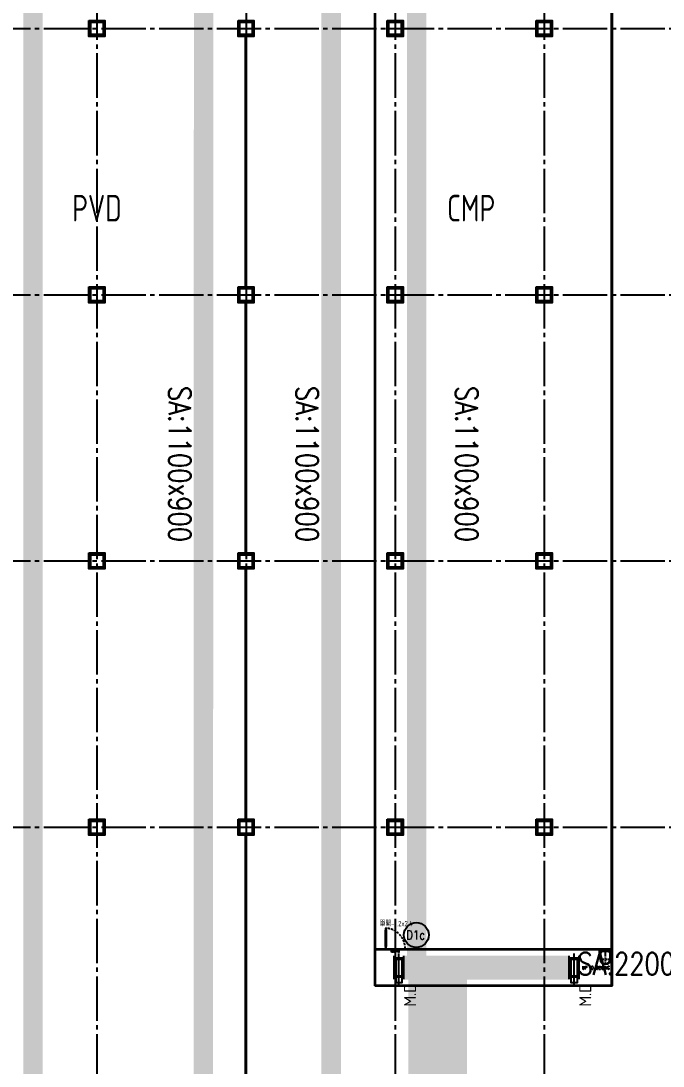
# Model space of a CAD drawing. Extents: x -960 to 27370, y -3283 to 11880.
# Drawn here: x 3052 to 6670, y 1654 to 7542 of the extents above; entities that cross this region are included whole.
import ezdxf
from ezdxf.enums import TextEntityAlignment as Align

# ---------------------------------------------------------------- set-up
doc = ezdxf.new("R2010")
doc.units = 0
doc.header["$LTSCALE"] = 100
for name, pattern in [('188K-SM-03-F10-ARCH-PA-Y2257103$0$18P6-SM-03-C40-ARCH-PA-Y2211058$0$DASHED', [19.05, 12.7, -6.35]), ('188K-SM-03-F10-ARCH-PA-Y2257103$0$AP5A-SM-03-F20-ARCH-PA-Y2230801+Y2230803$0$ALL-PA-TXT-Y2221201$0$DASHED', [19.05, 12.7, -6.35]), ('X-S-FAB-L10$0$COL-CEN-LIN', [3.25, 2.5, -0.25, 0.25, -0.25])]:
    doc.linetypes.add(name, pattern=pattern)
for name, color, linetype in [('0-xref', 8, 'Continuous'), ('188K-SM-03-F10-ARCH-PA-Y2257103$0$K-0-Door-TXT', 53, 'Continuous'), ('188K-SM-03-F10-ARCH-PA-Y2257103$0$K-0-TXT-高度', 1, 'Continuous'), ('188K-SM-03-F10-ARCH-PA-Y2257103$0$K-Door', 4, 'Continuous'), ('188K-SM-03-F10-ARCH-PA-Y2257103$0$K-P-LAD-420', 5, 'Continuous'), ('188K-SM-03-F10-ARCH-PA-Y2257103$0$K-P1S-4.2-單抗', 3, 'Continuous'), ('188K-SM-03-F10-ARCH-PA-Y2257103$0$K-P2D-4.2-雙抗', 30, 'Continuous'), ('188K-SM-03-F10-ARCH-PA-Y2257103$0$K-TXT', 7, 'Continuous'), ('188K-SM-07-F15-HVAC-MA DUCT-Y2257103$0$0-MAU-SA', 5, 'Continuous'), ('188K-SM-07-F15-HVAC-MA DUCT-Y2257103$0$01-電力-CSA', 1, 'Continuous'), ('188K-SM-07-F15-HVAC-MA DUCT-Y2257103$0$H-dp-md', 3, 'Continuous'), ('X-S-FAB-L10$0$0-DIM-TXT', 8, 'Continuous'), ('X-S-FAB-L10$0$BLOCK', 8, 'Continuous'), ('X-S-FAB-L10$0$CCL', 8, 'X-S-FAB-L10$0$COL-CEN-LIN'), ('X-S-FAB-L10$0$COL-S', 8, 'Continuous')]:
    doc.layers.add(name, color=color, linetype=linetype)
doc.styles.add('188K-SM-03-F10-ARCH-PA-Y2257103$0$18P2-XFDP10$0$AA-TXT', font='simplex.shx', dxfattribs={"width": 0.8, "bigfont": 'chineset.shx'})
doc.styles.add('188K-SM-03-F10-ARCH-PA-Y2257103$0$AA-TXT', font='isocp.shx', dxfattribs={"width": 0.8, "bigfont": 'chineset.shx'})
doc.styles.add('188K-SM-03-F10-ARCH-PA-Y2257103$0$AP5A-SM-03-F20-ARCH-PA-Y2230801+Y2230803$0$ALL-PA-TXT-Y2221201$0$Standard', font='txt.shx', dxfattribs={"bigfont": 'chineset.shx'})
doc.styles.add('188K-SM-03-F10-ARCH-PA-Y2257103$0$Standard', font='txt.shx', dxfattribs={"bigfont": 'chineset.shx'})
doc.styles.add('188K-SM-07-F15-HVAC-MA DUCT-Y2257103$0$00-AEX$0$HKEC', font='romans.shx', dxfattribs={"bigfont": 'china.shx'})
doc.styles.add('188K-SM-07-F15-HVAC-MA DUCT-Y2257103$0$aa-txt', font='isocp.shx', dxfattribs={"bigfont": 'chineset.shx'})
doc.styles.add('X-S-FAB-L10$0$CHINA', font='simplex.shx', dxfattribs={"width": 0.75, "bigfont": 'chineset.shx'})
doc.styles.add('X-S-FAB-L10$0$Standard', font='', dxfattribs={"width": 0.8})
doc.styles.add('X-S-FAB-L10$0$TG_NOTE_TEXT', font='simplex.shx', dxfattribs={"width": 0.75, "bigfont": 'chineset.shx'})
doc.styles.get('X-S-FAB-L10$0$Standard').set_extended_font_data('Microsoft JhengHei')

# ---------------------------------------------------------------- blocks, each defined once
blk = doc.blocks.new('X-S-FAB-L10$0$FAB2-L05')
at = {"layer": 'X-S-FAB-L10$0$CCL'}
for p, q in [((-22680, 11005), (-22680, 0)), ((-21840, 11005), (-21840, 0)), ((-21000, 11005), (-21000, 0)), ((-20160, 11005), (-20160, 0)), ((-26880, 8220), (1210, 8220)), ((-26880, 6720), (1210, 6720)), ((-26880, 5220), (1210, 5220)), ((-26880, 3720), (1210, 3720))]:
    blk.add_line(p, q, dxfattribs=at)
at = {"layer": 'X-S-FAB-L10$0$COL-S'}
for points in [[(-22715, 8255), (-22645, 8255), (-22645, 8185), (-22715, 8185)], [(-21875, 8255), (-21805, 8255), (-21805, 8185), (-21875, 8185)], [(-21035, 8255), (-20965, 8255), (-20965, 8185), (-21035, 8185)], [(-20195, 8255), (-20125, 8255), (-20125, 8185), (-20195, 8185)], [(-22715, 6755), (-22645, 6755), (-22645, 6685), (-22715, 6685)], [(-21875, 6755), (-21805, 6755), (-21805, 6685), (-21875, 6685)], [(-21035, 6755), (-20965, 6755), (-20965, 6685), (-21035, 6685)], [(-20195, 6755), (-20125, 6755), (-20125, 6685), (-20195, 6685)], [(-22715, 5255), (-22645, 5255), (-22645, 5185), (-22715, 5185)], [(-21875, 5255), (-21805, 5255), (-21805, 5185), (-21875, 5185)], [(-21035, 5255), (-20965, 5255), (-20965, 5185), (-21035, 5185)], [(-20195, 5255), (-20125, 5255), (-20125, 5185), (-20195, 5185)], [(-22715, 3755), (-22645, 3755), (-22645, 3685), (-22715, 3685)], [(-21875, 3755), (-21805, 3755), (-21805, 3685), (-21875, 3685)], [(-21035, 3755), (-20965, 3755), (-20965, 3685), (-21035, 3685)], [(-20195, 3755), (-20125, 3755), (-20125, 3685), (-20195, 3685)]]:
    blk.add_lwpolyline(points, close=True, dxfattribs=at)
blk = doc.blocks.new('X-S-FAB-L10')
at = {"layer": 'X-S-FAB-L10$0$COL-S'}
for p, q in [((3445, 7535), (3515, 7535)), ((3445, 7465), (3445, 7535)), ((3515, 7535), (3515, 7465)), ((4285, 7535), (4355, 7535)), ((4285, 7465), (4285, 7535)), ((4355, 7535), (4355, 7465)), ((5125, 7535), (5195, 7535)), ((5125, 7465), (5125, 7535)), ((5195, 7535), (5195, 7465)), ((5965, 7535), (6035, 7535)), ((5965, 7465), (5965, 7535)), ((6035, 7535), (6035, 7465)), ((3515, 7465), (3445, 7465)), ((4355, 7465), (4285, 7465)), ((5195, 7465), (5125, 7465)), ((6035, 7465), (5965, 7465)), ((3445, 6035), (3515, 6035)), ((3445, 5965), (3445, 6035)), ((3515, 6035), (3515, 5965)), ((4285, 6035), (4355, 6035)), ((4285, 5965), (4285, 6035)), ((4355, 6035), (4355, 5965)), ((5125, 6035), (5195, 6035)), ((5125, 5965), (5125, 6035)), ((5195, 6035), (5195, 5965)), ((5965, 6035), (6035, 6035)), ((5965, 5965), (5965, 6035)), ((6035, 6035), (6035, 5965)), ((3515, 5965), (3445, 5965)), ((4355, 5965), (4285, 5965)), ((5195, 5965), (5125, 5965)), ((6035, 5965), (5965, 5965)), ((3445, 4535), (3515, 4535)), ((3445, 4465), (3445, 4535)), ((3515, 4535), (3515, 4465)), ((4285, 4535), (4355, 4535)), ((4285, 4465), (4285, 4535)), ((4355, 4535), (4355, 4465)), ((5125, 4535), (5195, 4535)), ((5125, 4465), (5125, 4535)), ((5195, 4535), (5195, 4465)), ((5965, 4535), (6035, 4535)), ((5965, 4465), (5965, 4535)), ((6035, 4535), (6035, 4465)), ((3515, 4465), (3445, 4465)), ((4355, 4465), (4285, 4465)), ((5195, 4465), (5125, 4465)), ((6035, 4465), (5965, 4465)), ((3445, 3035), (3515, 3035)), ((3445, 2965), (3445, 3035)), ((3515, 3035), (3515, 2965)), ((4285, 3035), (4355, 3035)), ((4285, 2965), (4285, 3035)), ((4355, 3035), (4355, 2965)), ((5125, 3035), (5195, 3035)), ((5125, 2965), (5125, 3035)), ((5195, 3035), (5195, 2965)), ((5965, 3035), (6035, 3035)), ((5965, 2965), (5965, 3035)), ((6035, 3035), (6035, 2965)), ((3515, 2965), (3445, 2965)), ((4355, 2965), (4285, 2965)), ((5195, 2965), (5125, 2965)), ((6035, 2965), (5965, 2965))]:
    blk.add_line(p, q, dxfattribs=at)
at = {"layer": 'X-S-FAB-L10$0$BLOCK'}
blk.add_blockref('X-S-FAB-L10$0$FAB2-L05', (26160, -720), dxfattribs=at)
at = {"style": 'X-S-FAB-L10$0$TG_NOTE_TEXT', "width": 0.5, "flags": 1}
for p in [(7463.301, 9020), (18268.251, 8649), (11197.77, 4800.167), (16485.801, 4800.167), (25420.27, 2635), (13360, 320.001, 0), (7463.301, -33.333)]:
    blk.add_attdef('WH', text='', height=20, dxfattribs=at).set_placement(p, align=Align.BOTTOM_LEFT)
at = {"width": 0.5}
for style, p in [('X-S-FAB-L10$0$TG_NOTE_TEXT', (7585, 9020)), ('X-S-FAB-L10$0$TG_NOTE_TEXT', (18389.95, 8649)), ('X-S-FAB-L10$0$TG_NOTE_TEXT', (11117.5, 4813.5)), ('X-S-FAB-L10$0$TG_NOTE_TEXT', (16607.5, 4813.5)), ('X-S-FAB-L10$0$TG_NOTE_TEXT', (25350, 2635)), ('X-S-FAB-L10$0$Standard', (13129.375, 325.001, 0)), ('X-S-FAB-L10$0$TG_NOTE_TEXT', (7585, -20))]:
    blk.add_attdef('DESC', text='', height=10, dxfattribs=dict(at, style=style)).set_placement(p, align=Align.BOTTOM_LEFT)
for tag, style, p in [('TYPE', 'X-S-FAB-L10$0$TG_NOTE_TEXT', (7619.286, 9020)), ('NO', 'X-S-FAB-L10$0$TG_NOTE_TEXT', (7650.095, 9020)), ('TYPE', 'X-S-FAB-L10$0$TG_NOTE_TEXT', (18424.236, 8649)), ('NO', 'X-S-FAB-L10$0$TG_NOTE_TEXT', (18455.045, 8649)), ('NO', 'X-S-FAB-L10$0$TG_NOTE_TEXT', (11088.595, 4813.5)), ('TYPE', 'X-S-FAB-L10$0$TG_NOTE_TEXT', (11151.786, 4813.5)), ('TYPE', 'X-S-FAB-L10$0$TG_NOTE_TEXT', (16641.786, 4813.5)), ('NO', 'X-S-FAB-L10$0$TG_NOTE_TEXT', (16672.595, 4813.5)), ('NO', 'X-S-FAB-L10$0$TG_NOTE_TEXT', (25313, 2635)), ('TYPE', 'X-S-FAB-L10$0$TG_NOTE_TEXT', (25350, 2635)), ('NO', 'X-S-FAB-L10$0$Standard', (13100, 320.001, 0)), ('TYPE', 'X-S-FAB-L10$0$Standard', (13129.375, 320.001, 0)), ('TYPE', 'X-S-FAB-L10$0$TG_NOTE_TEXT', (7619.286, -20)), ('NO', 'X-S-FAB-L10$0$TG_NOTE_TEXT', (7650.095, -20))]:
    blk.add_attdef(tag, text='', height=10, dxfattribs=dict(at, style=style)).set_placement(p, align=Align.BOTTOM_RIGHT)
at = {"style": 'X-S-FAB-L10$0$TG_NOTE_TEXT', "width": 0.5, "flags": 1}
for rotation, p in [(180, (43, 7480)), (180, (943, 7480)), (90, (24310, 3717.77)), (270, (17080, 1711.699))]:
    blk.add_attdef('WH', text='', height=20, rotation=rotation, dxfattribs=at).set_placement(p, align=Align.BOTTOM_LEFT)
at = {"width": 0.5}
for rotation, style, p in [(180, 'X-S-FAB-L10$0$Standard', (317.625, 7480)), (180, 'X-S-FAB-L10$0$Standard', (1217.625, 7480)), (90, 'X-S-FAB-L10$0$TG_NOTE_TEXT', (24310, 3647.5)), (270, 'X-S-FAB-L10$0$TG_NOTE_TEXT', (17080, 1605))]:
    blk.add_attdef('DESC', text='', height=10, rotation=rotation, dxfattribs=dict(at, style=style)).set_placement(p, align=Align.BOTTOM_LEFT)
for tag, rotation, style, p in [('TYPE', 180, 'X-S-FAB-L10$0$Standard', (317.625, 7480)), ('NO', 180, 'X-S-FAB-L10$0$Standard', (347, 7480)), ('TYPE', 180, 'X-S-FAB-L10$0$Standard', (1217.625, 7480)), ('NO', 180, 'X-S-FAB-L10$0$Standard', (1247, 7480)), ('TYPE', 90, 'X-S-FAB-L10$0$TG_NOTE_TEXT', (24310, 3647.5)), ('NO', 90, 'X-S-FAB-L10$0$TG_NOTE_TEXT', (24310, 3610.5)), ('TYPE', 270, 'X-S-FAB-L10$0$TG_NOTE_TEXT', (17080, 1605)), ('NO', 270, 'X-S-FAB-L10$0$TG_NOTE_TEXT', (17080, 1573))]:
    blk.add_attdef(tag, text='', height=10, rotation=rotation, dxfattribs=dict(at, style=style)).set_placement(p, align=Align.BOTTOM_RIGHT)
at = {"layer": 'X-S-FAB-L10$0$0-DIM-TXT', "style": 'X-S-FAB-L10$0$CHINA', "width": 0.75}
for p in [(667.414, 7855.1, -2689.4), (22627.353, 6728.814), (25644.722, 6728.814), (24778.787, 5569.051), (1118.252, 4980), (417.801, 4594.623), (22927.43, 4330.122), (23874.84, 4355), (23749.869, 3901.367), (417.801, 3765.236), (1118.252, 3730), (417.801, 3115.79), (536.882, 2227.832), (16908.994, 1782.652), (888.445, 880.466), (16977.43, 750), (18878.841, 750), (25641.221, 553.233), (21364.03, 526.894)]:
    blk.add_attdef('HIG', text='', height=80, dxfattribs=at).set_placement(p, align=Align.MIDDLE_LEFT)
blk = doc.blocks.new('188K-SM-03-F10-ARCH-PA-Y2257103$0$單開庫板門-1200x2400)圓型拉環鎖+輔助鎖)')
at = {"ltscale": 0.1}
for p, q in [((26008.6, -11403.6), (26004.5, -11403.6)), ((26004.5, -11403.6), (26004.5, -11414.1)), ((26004.5, -11414.1), (26004.5, -11415.3)), ((26004.5, -11414.1), (26008.6, -11414.1)), ((26004.5, -11415.4), (26004.6, -11415.5)), ((26008.6, -11414), (26004.6, -11414)), ((26004.6, -11414.3), (26004.6, -11414.2)), ((26004.6, -11415.3), (26004.6, -11414.5)), ((26004.7, -11414.1), (26006.5, -11414.1)), ((26005.1, -11414.4), (26004.7, -11414.4)), ((26004.7, -11414.5), (26005.1, -11414.5)), ((26004.7, -11414.5), (26004.7, -11506)), ((26004.7, -11506), (26004.7, -11414.5)), ((26004.7, -11414.5), (26004.7, -11414.5)), ((26004.7, -11415.4), (26004.7, -11415.3)), ((26005.2, -11414.4), (26005.2, -11414.4)), ((26006.5, -11414.1), (26006.6, -11414.1)), ((26006.6, -11414.1), (26006.6, -11414.1)), ((26006.6, -11414.1), (26008.4, -11414.1)), ((26008.4, -11414.4), (26008, -11414.4)), ((26008, -11414.4), (26008, -11414.4)), ((26008, -11414.5), (26008.4, -11414.5)), ((26008.4, -11506), (26008.4, -11414.5)), ((26008.4, -11414.5), (26008.4, -11414.5)), ((26008.4, -11414.5), (26008.4, -11506)), ((26008.4, -11415.3), (26008.4, -11415.4)), ((26008.5, -11414.2), (26008.5, -11414.3)), ((26008.5, -11414.5), (26008.5, -11415.3)), ((26008.5, -11415.5), (26008.6, -11415.4)), ((26008.6, -11414.1), (26008.6, -11403.6)), ((26008.6, -11415.3), (26008.6, -11414.1)), ((25999.5, -11519.7), (25999.5, -11523.2)), ((26002.5, -11519.1), (26000, -11519.1)), ((26000, -11523.7), (26002.4, -11523.7)), ((26002.4, -11523.7), (26004.1, -11522.6)), ((26002.9, -11518.5), (26002.6, -11518.5)), ((26002.6, -11518.5), (26002.6, -11521)), ((26002.6, -11521.9), (26002.6, -11519.3)), ((26002.6, -11521), (26002.9, -11521)), ((26003.4, -11521.9), (26002.6, -11521.9)), ((26002.9, -11521), (26002.9, -11518.5)), ((26003.3, -11522.2), (26003.3, -11522)), ((26003.3, -11522), (26003.4, -11522)), ((26004, -11522.2), (26003.3, -11522.2)), ((26008.3, -11517.5), (26003.6, -11517.5)), ((26003.6, -11517.5), (26003.6, -11517.7)), ((26003.6, -11517.7), (26008.3, -11517.7)), ((26004.1, -11521.9), (26003.9, -11521.9)), ((26003.9, -11522), (26004, -11522)), ((26004, -11522), (26004, -11522.2)), ((26004.2, -11522.4), (26004.2, -11521.9)), ((26008.6, -11506.4), (26004.5, -11506.4)), ((26004.5, -11506.4), (26004.5, -11518)), ((26004.5, -11518), (26008.6, -11518)), ((26004.7, -11506), (26004.7, -11506)), ((26008.3, -11517.7), (26008.3, -11517.5)), ((26008.4, -11506), (26008.4, -11506)), ((26008.6, -11518), (26008.6, -11506.4)), ((26114.8, -11521.9), (26115.1, -11521.9)), ((26114.8, -11522.4), (26114.8, -11521.9)), ((26114.9, -11522), (26114.9, -11522.2)), ((26115.1, -11522), (26114.9, -11522)), ((26114.9, -11522.2), (26115.7, -11522.2)), ((26116.6, -11523.7), (26114.9, -11522.6)), ((26115.5, -11521.9), (26116.3, -11521.9)), ((26115.7, -11522), (26115.5, -11522)), ((26115.7, -11522.2), (26115.7, -11522)), ((26116.3, -11521.9), (26116.3, -11519.3)), ((26116.5, -11519.1), (26119, -11519.1)), ((26119, -11523.7), (26116.6, -11523.7)), ((26119.5, -11519.7), (26119.5, -11523.2))]:
    blk.add_line(p, q, dxfattribs=at)
for points in [[(25999.5, -11518.9), (25999.5, -11523.9)], [(26119.5, -11518.9), (26119.5, -11523.9)]]:
    blk.add_lwpolyline(points)
blk.add_lwpolyline([(26006.6, -11506.4), (26006.5, -11506.3), (26004.7, -11506.3, -0.414214), (26004.6, -11506.3), (26004.6, -11506.1, -0.414214), (26004.7, -11506.1), (26005.1, -11506.1, 0.414214), (26005.2, -11506.1), (26005.2, -11506, 0.414214), (26005.1, -11506), (26004.7, -11506, -0.414214), (26004.6, -11506), (26004.6, -11505.2, -0.414214), (26004.7, -11505.2), (26004.7, -11505.2, 0.414214), (26004.7, -11505.2), (26004.7, -11505, 0.72636), (26004.6, -11505), (26004.5, -11505.1, 0.158507), (26004.5, -11505.2), (26004.5, -11506.4, 0.414214), (26004.6, -11506.5), (26008.6, -11506.5, 0.414214), (26008.6, -11506.4), (26008.6, -11505.2, 0.158507), (26008.6, -11505.1), (26008.5, -11505, 0.72636), (26008.4, -11505), (26008.4, -11505.2, 0.414214), (26008.5, -11505.2, -0.414214), (26008.5, -11505.2), (26008.5, -11506, -0.414214), (26008.4, -11506), (26008, -11506, 0.414214), (26008, -11506), (26008, -11506.1, 0.414214), (26008, -11506.1), (26008.4, -11506.1, -0.414214), (26008.5, -11506.1), (26008.5, -11506.3, -0.414214), (26008.4, -11506.3), (26006.6, -11506.3)], format="xyb", close=True, dxfattribs=at)
for centre, radius, start, end in [((26004.6, -11414.1), 0.0313, 90.00001, 180.00001), ((26004.6, -11415.3), 0.0313, 180.00001, 216.02738), ((26004.7, -11414.2), 0.0313, 90.00001, 180.00001), ((26004.7, -11414.3), 0.0313, 179.99999, 269.99999), ((26004.7, -11414.5), 0.0313, 89.99998, 179.99998), ((26004.7, -11415.3), 0.0209, 180.00002, 270.00002), ((26004.7, -11415.4), 0.0313, 216.02736, 359.99999), ((26004.7, -11415.3), 0.0209, 359.99997, 89.99997), ((26005.1, -11414.4), 0.0313, 270.00001, 0.00001), ((26005.1, -11414.4), 0.0313, 0.00002, 90.00002), ((26008, -11414.4), 0.0313, 89.99999, 179.99999), ((26008, -11414.4), 0.0313, 179.99999, 269.99999), ((26008.4, -11414.2), 0.0313, 359.99999, 89.99999), ((26008.4, -11414.3), 0.0313, 270.00001, 0.00001), ((26008.4, -11414.5), 0.0313, 0.00002, 90.00002), ((26008.5, -11415.3), 0.0209, 90.00002, 180.00002), ((26008.5, -11415.4), 0.0313, 180.00001, 323.97264), ((26008.5, -11415.3), 0.0209, 269.99998, 359.99998), ((26008.6, -11414.1), 0.0313, 359.99999, 89.99999), ((26008.6, -11415.3), 0.0313, 323.97262, 359.99999)]:
    blk.add_arc(centre, radius, start, end, dxfattribs=at)
at = {"linetype": '188K-SM-03-F10-ARCH-PA-Y2257103$0$AP5A-SM-03-F20-ARCH-PA-Y2230801+Y2230803$0$ALL-PA-TXT-Y2221201$0$DASHED', "ltscale": 0.01}
blk.add_arc((26001.1, -11518.7), 115.3, 359.85306, 85.81349, dxfattribs=at)
at = {"ltscale": 0.1}
for centre, major_axis, start_param, end_param in [((26000, -11519.7), (0.369, -0.369), 2.356194, 3.926991), ((26000, -11523.2), (-0.369, -0.369), 5.497787, 7.068583), ((26002.5, -11519.3), (0.111, -0.111), 7.068583, 8.63938), ((26003.4, -11521.9), (-0.0369, -0.0369), 0.785398, 3.926991), ((26003.9, -11521.9), (-0.0369, -0.0369), 3.926991, 7.068583), ((26004.1, -11521.9), (0.0369, -0.0369), 7.068583, 8.63938), ((26003.9, -11522.4), (0.221, -0.221), 6.162283, 7.068583), ((26114.8, -11521.9), (-0.0369, -0.0369), -2.356194, -0.785398), ((26115.1, -11522.4), (-0.221, -0.221), -0.785398, 0.120903), ((26115.1, -11521.9), (0.0369, -0.0369), -0.785398, 2.356194), ((26115.5, -11521.9), (0.0369, -0.0369), 2.356194, 5.497787), ((26116.5, -11519.3), (-0.111, -0.111), -2.356194, -0.785398), ((26119, -11519.7), (-0.369, -0.369), 2.356194, 3.926991), ((26119, -11523.2), (0.369, -0.369), -0.785398, 0.785398)]:
    blk.add_ellipse(centre, major_axis=major_axis, ratio=1, start_param=start_param, end_param=end_param, dxfattribs=at)
at = {"ltscale": 0.1, "extrusion": (0, 0, -1)}
blk.add_ellipse((26003.1, -11517.9), major_axis=(-0.516, 0.516), ratio=1, start_param=5.497787, end_param=11.780972, dxfattribs=at)
at = {"color": 8, "ltscale": 0.1, "style": '188K-SM-03-F10-ARCH-PA-Y2257103$0$AP5A-SM-03-F20-ARCH-PA-Y2230801+Y2230803$0$ALL-PA-TXT-Y2221201$0$Standard', "width": 0.85}
blk.add_text('1200*2400', height=8, dxfattribs=at).set_placement((26058.4, -11534.4), align=Align.MIDDLE_CENTER)
blk = doc.blocks.new('188K-SM-03-F10-ARCH-PA-Y2257103$0$LAD-1')
for points in [[(-33.8, -29.7), (-77.4, -29.7, -0.976777), (-77.4, 29.8), (-33.8, 29.8)], [(-33.8, -27.2), (-77.4, -27.2, -0.974646), (-77.4, 27.3), (-33.8, 27.3)]]:
    blk.add_lwpolyline(points, format="xyb")
at = {"linetype": '188K-SM-03-F10-ARCH-PA-Y2257103$0$18P6-SM-03-C40-ARCH-PA-Y2211058$0$DASHED', "ltscale": 0.005}
for points in [[(-106.5, 0), (-23.9, 0)], [(-77.4, -42.9), (-77.4, 43.5)]]:
    blk.add_lwpolyline(points, dxfattribs=at)
for points in [[(-23.8, 22.2), (-23.8, 35.2), (-37.8, 35.2), (-37.8, 22.2)], [(-27.8, 27), (-27.8, 30), (-33.8, 30), (-33.8, 27)], [(-28.9, 27), (-28.9, -27), (-32.7, -27), (-32.7, 27)], [(-23.9, -21.8), (-23.9, -34.8), (-37.9, -34.8), (-37.9, -21.8)], [(-27.8, -27), (-27.8, -30), (-33.8, -30), (-33.8, -27)]]:
    blk.add_lwpolyline(points, close=True)
for centre in [(-105.2, 0), (-93.7, 23.2), (-64.6, 28.5), (-93.7, -22.5), (-64.6, -28.5)]:
    blk.add_circle(centre, 0.5)
blk = doc.blocks.new('188K-SM-03-F10-ARCH-PA-Y2257103')
at = {"layer": '188K-SM-03-F10-ARCH-PA-Y2257103$0$K-P1S-4.2-單抗'}
for p, q in [((5050, 2316), (6380, 2316)), ((5050, 2311), (6380, 2311)), ((5045, 2106), (6385, 2106)), ((5050, 2111), (6385, 2111))]:
    blk.add_line(p, q, dxfattribs=at)
for points in [[(3435, 7545), (3525, 7545), (3525, 7455), (3435, 7455)], [(3440, 7540), (3520, 7540), (3520, 7460), (3440, 7460)], [(4275, 7545), (4365, 7545), (4365, 7455), (4275, 7455)], [(4280, 7540), (4360, 7540), (4360, 7460), (4280, 7460)], [(5115, 7545), (5205, 7545), (5205, 7455), (5115, 7455)], [(5120, 7540), (5200, 7540), (5200, 7460), (5120, 7460)], [(5955, 7545), (6045, 7545), (6045, 7455), (5955, 7455)], [(5960, 7540), (6040, 7540), (6040, 7460), (5960, 7460)], [(3435, 6045), (3525, 6045), (3525, 5955), (3435, 5955)], [(3440, 6040), (3520, 6040), (3520, 5960), (3440, 5960)], [(4275, 6045), (4365, 6045), (4365, 5955), (4275, 5955)], [(4280, 6040), (4360, 6040), (4360, 5960), (4280, 5960)], [(5115, 6045), (5205, 6045), (5205, 5955), (5115, 5955)], [(5120, 6040), (5200, 6040), (5200, 5960), (5120, 5960)], [(5955, 6045), (6045, 6045), (6045, 5955), (5955, 5955)], [(5960, 6040), (6040, 6040), (6040, 5960), (5960, 5960)], [(3435, 4545), (3525, 4545), (3525, 4455), (3435, 4455)], [(3440, 4540), (3520, 4540), (3520, 4460), (3440, 4460)], [(4275, 4545), (4365, 4545), (4365, 4455), (4275, 4455)], [(4280, 4540), (4360, 4540), (4360, 4460), (4280, 4460)], [(5115, 4545), (5205, 4545), (5205, 4455), (5115, 4455)], [(5120, 4540), (5200, 4540), (5200, 4460), (5120, 4460)], [(5955, 4545), (6045, 4545), (6045, 4455), (5955, 4455)], [(5960, 4540), (6040, 4540), (6040, 4460), (5960, 4460)], [(3435, 3045), (3525, 3045), (3525, 2955), (3435, 2955)], [(3440, 3040), (3520, 3040), (3520, 2960), (3440, 2960)], [(4275, 3045), (4365, 3045), (4365, 2955), (4275, 2955)], [(4280, 3040), (4360, 3040), (4360, 2960), (4280, 2960)], [(5115, 3045), (5205, 3045), (5205, 2955), (5115, 2955)], [(5120, 3040), (5200, 3040), (5200, 2960), (5120, 2960)], [(5955, 3045), (6045, 3045), (6045, 2955), (5955, 2955)], [(5960, 3040), (6040, 3040), (6040, 2960), (5960, 2960)]]:
    blk.add_lwpolyline(points, close=True, dxfattribs=at)
at = {"layer": '188K-SM-03-F10-ARCH-PA-Y2257103$0$K-P2D-4.2-雙抗'}
for p, q in [((5045, 2106), (5045, 8295)), ((5045, 2106), (5045, 8295)), ((5045, 2106), (5045, 8295)), ((5050, 2106), (5050, 8295)), ((5050, 2106), (5050, 8295)), ((5050, 2106), (5050, 8295)), ((6380, 2106), (6380, 8295)), ((6380, 2106), (6380, 8295)), ((6380, 2106), (6380, 8295)), ((6385, 2106), (6385, 8295)), ((6385, 2106), (6385, 8295)), ((6385, 2106), (6385, 8295)), ((4317.5, 6045), (4317.5, 7455)), ((4317.5, 6045), (4317.5, 7455)), ((4317.5, 6045), (4317.5, 7455)), ((4322.5, 6045), (4322.5, 7455)), ((4322.5, 6045), (4322.5, 7455)), ((4322.5, 6045), (4322.5, 7455)), ((4317.5, 4545), (4317.5, 5955)), ((4317.5, 4545), (4317.5, 5955)), ((4317.5, 4545), (4317.5, 5955)), ((4322.5, 4545), (4322.5, 5955)), ((4322.5, 4545), (4322.5, 5955)), ((4322.5, 4545), (4322.5, 5955)), ((4317.5, 3045), (4317.5, 4455)), ((4317.5, 3045), (4317.5, 4455)), ((4317.5, 3045), (4317.5, 4455)), ((4322.5, 3045), (4322.5, 4455)), ((4322.5, 3045), (4322.5, 4455)), ((4322.5, 3045), (4322.5, 4455)), ((4317.5, 1545), (4317.5, 2955)), ((4317.5, 1545), (4317.5, 2955)), ((4317.5, 1545), (4317.5, 2955)), ((4322.5, 1545), (4322.5, 2955)), ((4322.5, 1545), (4322.5, 2955)), ((4322.5, 1545), (4322.5, 2955))]:
    blk.add_line(p, q, dxfattribs=at)
at = {"layer": '188K-SM-03-F10-ARCH-PA-Y2257103$0$K-TXT'}
blk.add_circle((5279.8, 2393.1), 70, dxfattribs=at)
at = {"layer": '188K-SM-03-F10-ARCH-PA-Y2257103$0$K-Door'}
blk.add_blockref('188K-SM-03-F10-ARCH-PA-Y2257103$0$單開庫板門-1200x2400)圓型拉環鎖+輔助鎖)', (-20899.5, 13834.9), dxfattribs=at)
at = {"layer": '188K-SM-03-F10-ARCH-PA-Y2257103$0$K-P-LAD-420', "xscale": -1, "rotation": 269.9277033385915}
blk.add_blockref('188K-SM-03-F10-ARCH-PA-Y2257103$0$LAD-1', (6344.8, 2334.8), dxfattribs=at)
at = {"layer": '188K-SM-03-F10-ARCH-PA-Y2257103$0$K-0-Door-TXT', "style": '188K-SM-03-F10-ARCH-PA-Y2257103$0$AA-TXT', "width": 0.8}
blk.add_text('單開-1.2x2.4', height=30, dxfattribs=at).set_placement((5166.2, 2457.3, 0), align=Align.MIDDLE_CENTER)
at = {"layer": '188K-SM-03-F10-ARCH-PA-Y2257103$0$K-0-TXT-高度', "style": '188K-SM-03-F10-ARCH-PA-Y2257103$0$18P2-XFDP10$0$AA-TXT', "width": 0.8}
blk.add_text('UP TO CEILING', height=18, rotation=0, dxfattribs=at).set_placement((6291.6, 2208.4, 0), align=Align.MIDDLE)
at = {"layer": '188K-SM-03-F10-ARCH-PA-Y2257103$0$K-TXT', "style": '188K-SM-03-F10-ARCH-PA-Y2257103$0$AA-TXT', "width": 0.8}
for s, p in [('PVD', (3480, 6487.5)), ('CMP', (5588.7, 6487.5))]:
    blk.add_text(s, height=150, dxfattribs=at).set_placement(p, align=Align.MIDDLE_CENTER)
at = {"layer": '188K-SM-03-F10-ARCH-PA-Y2257103$0$K-TXT', "style": '188K-SM-03-F10-ARCH-PA-Y2257103$0$Standard', "width": 0.85}
blk.add_text('D1c', height=50, dxfattribs=at).set_placement((5275.4, 2393.1), align=Align.MIDDLE)
blk = doc.blocks.new('188K-SM-07-F15-HVAC-MA DUCT-Y2257103$0$MD')
at = {"layer": '188K-SM-07-F15-HVAC-MA DUCT-Y2257103$0$H-dp-md'}
for p, q in [((-150, 330), (-150, -30)), ((-75, 410), (-75, -66)), ((0, 330), (0, -30)), ((-150, 300), (0, 300)), ((0, 0), (-150, 0))]:
    blk.add_line(p, q, dxfattribs=at)
for points in [[(-125, 300), (-25, 300), (-25, 380), (-125, 380)], [(-125, 275), (-125, 25), (-25, 25), (-25, 275)]]:
    blk.add_lwpolyline(points, close=True, dxfattribs=at)
blk = doc.blocks.new('188K-SM-07-F15-HVAC-MA DUCT-Y2257103')
at = {"layer": '188K-SM-07-F15-HVAC-MA DUCT-Y2257103$0$0-MAU-SA', "color": 5, "const_width": 110}
blk.add_lwpolyline([(3120, -373), (3120, 8843.7), (3120, 8843.7)], dxfattribs=at)
at = {"layer": '188K-SM-07-F15-HVAC-MA DUCT-Y2257103$0$0-MAU-SA', "color": 5, "linetype": 'ByBlock'}
for points, const_width in [([(4078.6, -402), (4081.5, 8445.4), (4610.7, 8445.4), (4610.7, 8843)], 110), ([(5281.6, 2273.3), (5281.6, 8843)], 110), ([(5399.7, -397.5), (5399.7, 2209.6)], 330), ([(6141.3, 2209.6), (5209.3, 2209.6)], 135)]:
    blk.add_lwpolyline(points, dxfattribs=dict(at, const_width=const_width))
blk.add_lwpolyline([(4800, -417.2, 100, 100, 0), (4800, -417.2, 110, 110, 0), (4800, -417.2, 110, 110, 0), (4800, 8843, 110, 110, 0)], format="xyseb", dxfattribs=at)
at = {"xscale": 0.3666666666666666, "yscale": 0.3666666666666666, "zscale": 0.3666666666666666, "rotation": 180}
for p in [(5154.3, 2264.6), (6141.3, 2264.6)]:
    blk.add_blockref('188K-SM-07-F15-HVAC-MA DUCT-Y2257103$0$MD', p, dxfattribs=at)
at = {"layer": '188K-SM-07-F15-HVAC-MA DUCT-Y2257103$0$01-電力-CSA', "ltscale": 1000, "style": '188K-SM-07-F15-HVAC-MA DUCT-Y2257103$0$00-AEX$0$HKEC', "width": 0.8}
for p in [(3846.8, 5485.6), (4564.5, 5485.6), (5463.6, 5485.6)]:
    blk.add_text('SA:1100x900', height=125, rotation=270, dxfattribs=at).set_placement(p, align=Align.BOTTOM_LEFT)
blk.add_text('SA:2200x900', height=125, dxfattribs=at).set_placement((6188.5, 2131.3), align=Align.BOTTOM_LEFT)
at = {"layer": '188K-SM-07-F15-HVAC-MA DUCT-Y2257103$0$H-dp-md', "style": '188K-SM-07-F15-HVAC-MA DUCT-Y2257103$0$aa-txt'}
for p in [(5278.1, 1990), (6265.2, 1990)]:
    blk.add_text('M.D', height=68, rotation=90, dxfattribs=at).set_placement(p)

msp = doc.modelspace()

# ---------------------------------------------------------------- block references
msp.add_blockref('188K-SM-07-F15-HVAC-MA DUCT-Y2257103', (0, 0))
at = {"layer": '0-xref'}
for name in ['X-S-FAB-L10', '188K-SM-03-F10-ARCH-PA-Y2257103']:
    msp.add_blockref(name, (0, 0), dxfattribs=at)

doc.saveas('drawing.dxf')
